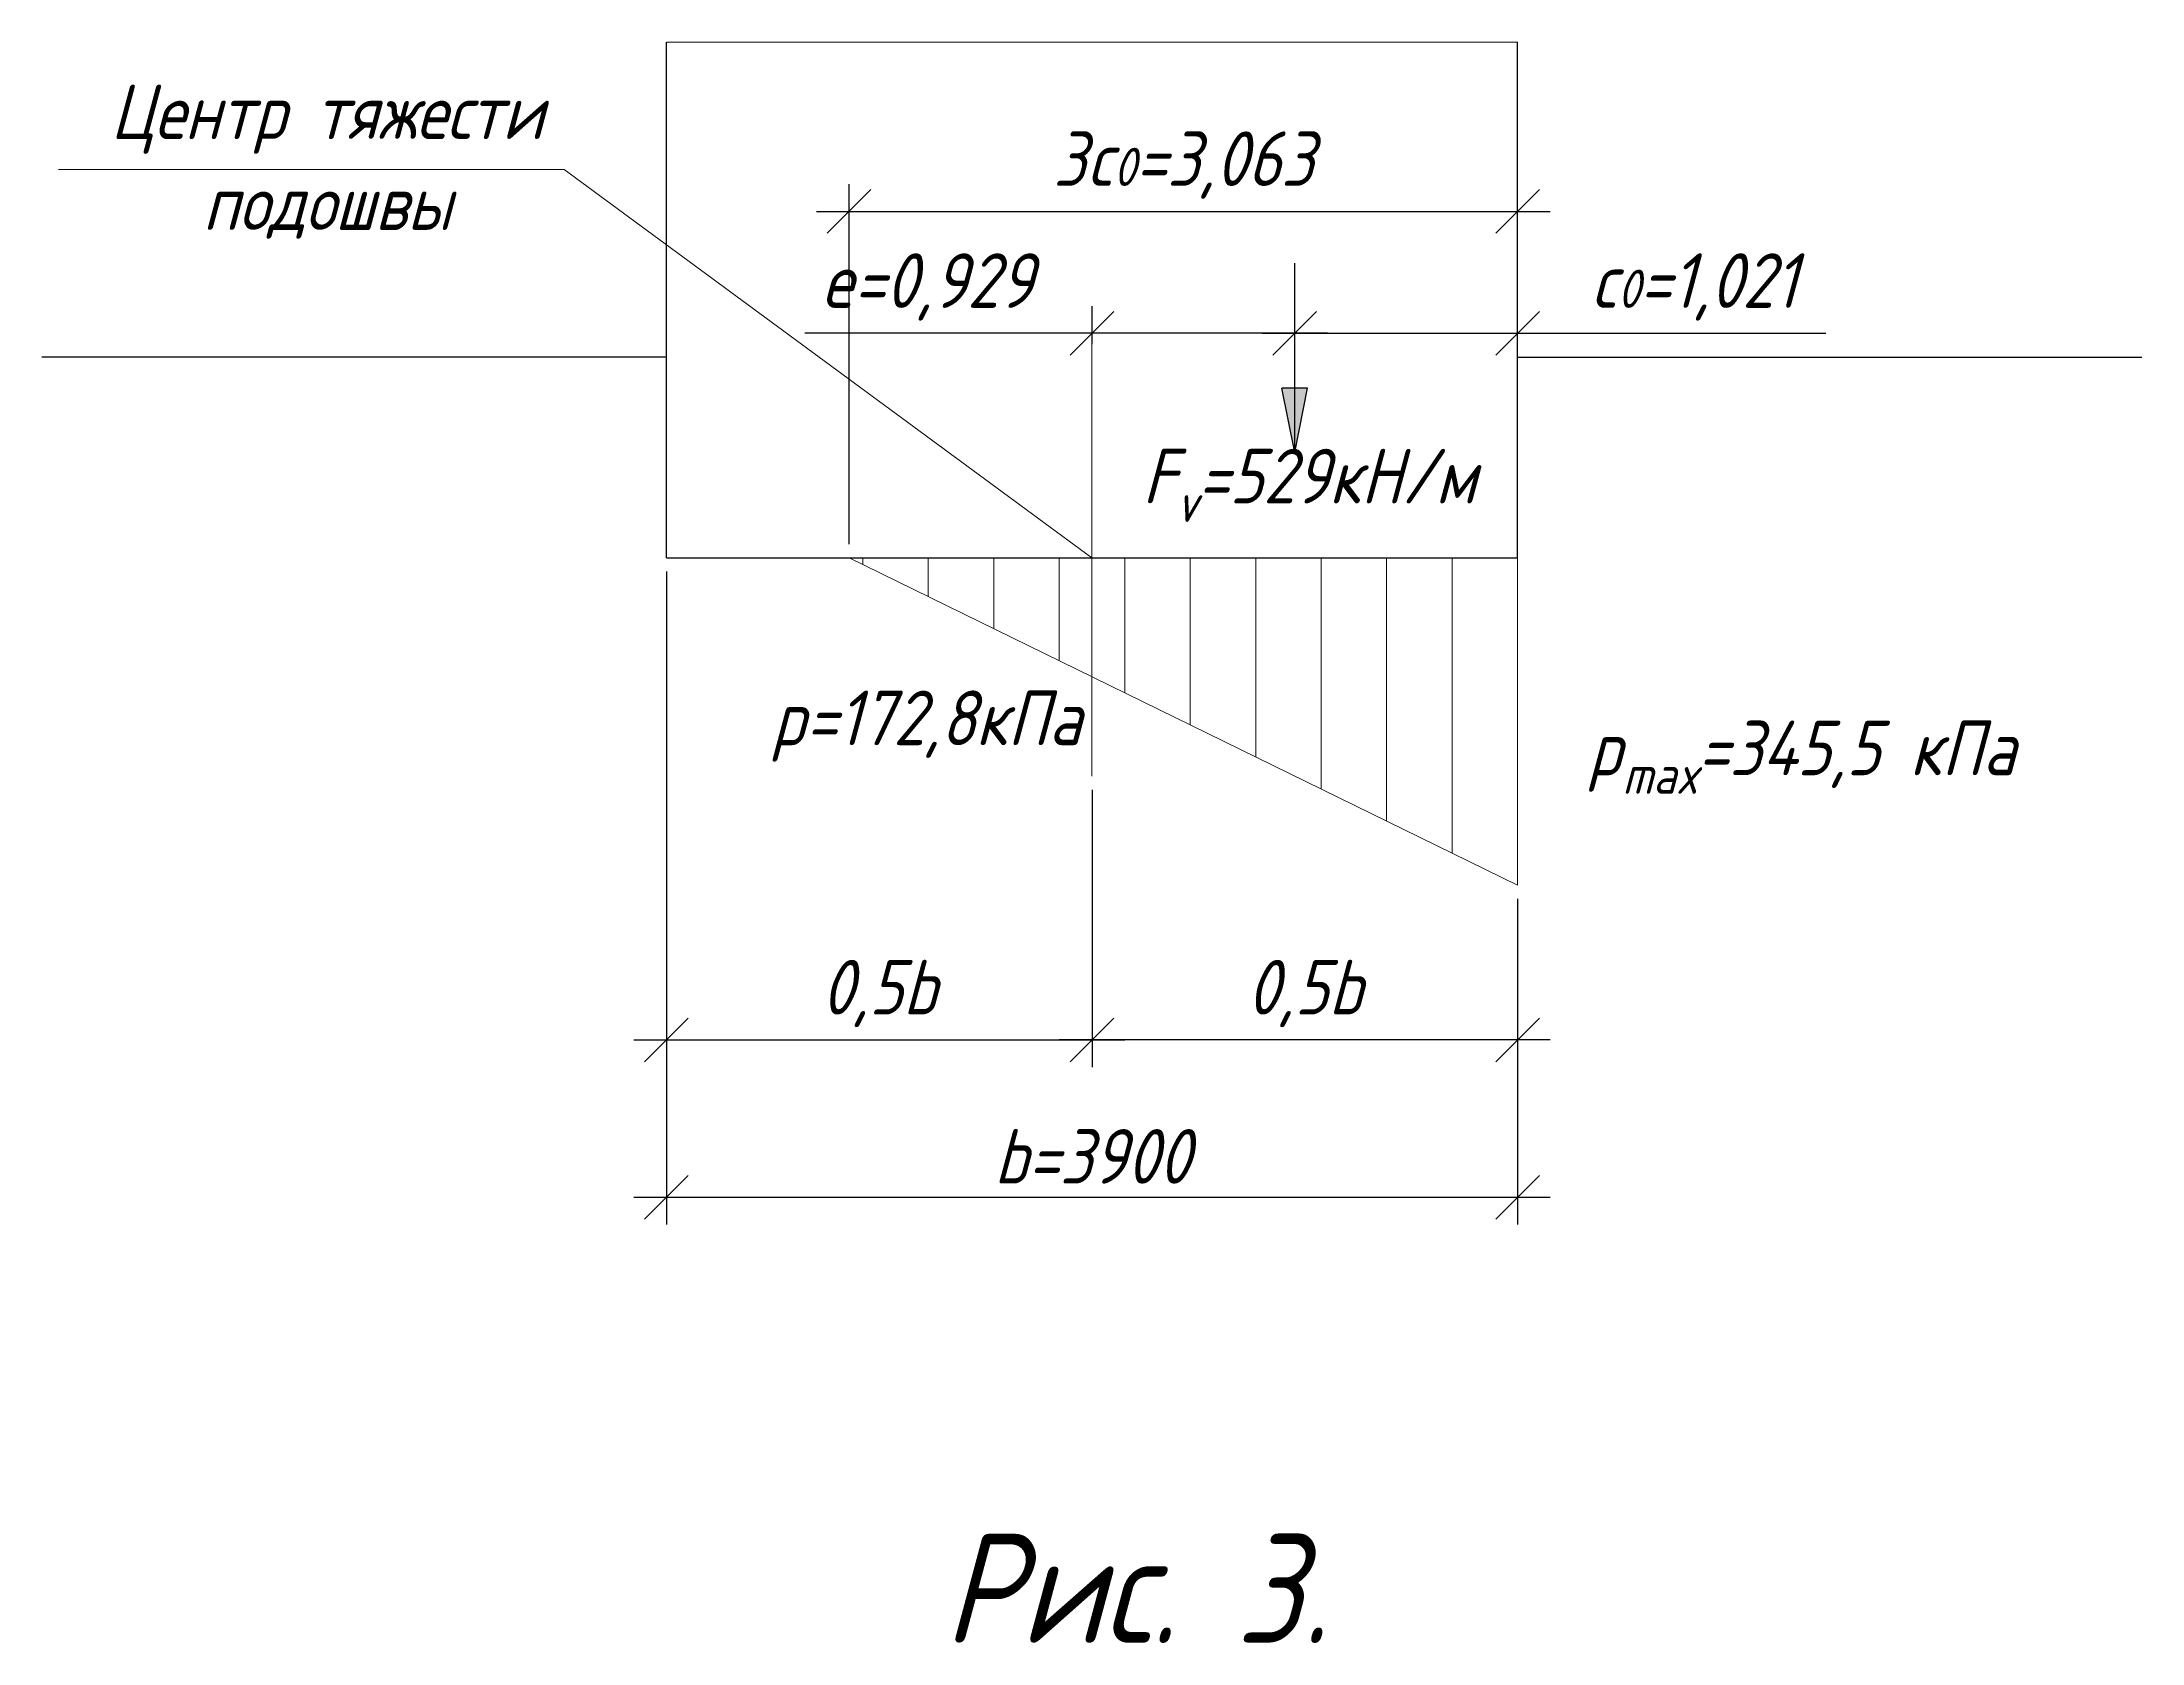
# Model space of a CAD drawing. Header units: millimetres. Extents: x -1004 to 900128, y -352756 to 107728.
# Drawn here: x 220572 to 230195, y -79081 to -71747 of the extents above; entities that cross this region are included whole.
import ezdxf

# ---------------------------------------------------------------- set-up
doc = ezdxf.new("R2010")
doc.units = ezdxf.units.MM
doc.linetypes.add('ACAD_ISO04W100', pattern=[30, 24, -3, 0, -3])
for name, color, linetype, lineweight in [('axles', 152, 'ACAD_ISO04W100', 20), ('basic', 95, 'Continuous', 30), ('size', 45, 'Continuous', 20), ('text', 13, 'Continuous', 20), ('thin', 153, 'Continuous', 18)]:
    doc.layers.add(name, color=color, linetype=linetype, lineweight=lineweight)
doc.styles.add('Structures', font='isocpeur.ttf', dxfattribs={"width": 0.85, "oblique": 15})
doc.styles.add('structures 5', font='isocpeur.ttf', dxfattribs={"width": 0.85, "oblique": 15, "height": 5})
doc.dimstyles.new('structures 3.5', dxfattribs={"dimtxt": 3.5, "dimasz": 2, "dimexe": 1.25, "dimexo": 0.625, "dimtad": 1, "dimtxsty": 'Structures', "dimblk": 'OBLIQUE', "dimcen": 2.5, "dimdle": 1.5, "dimadec": 0, "dimazin": 0, "dimtfac": 1, "dimtmove": 0, "dimatfit": 3, "dimfxl": 1, "dimarcsym": 0})

# ---------------------------------------------------------------- blocks, each defined once
blk = doc.blocks.new('_Oblique')
at = {"color": 0, "linetype": 'ByBlock', "lineweight": -2}
blk.add_line((-0.5, -0.5), (0.5, 0.5), dxfattribs=at)
blk = doc.blocks.new('*D211')
at = {"layer": 'Defpoints', "color": 0, "transparency": 16777216}
for p in [(223433.7, -74109.8), (225383.7, -75109.8), (225383.7, -76318.5)]:
    blk.add_point(p, dxfattribs=at)
at = {"layer": 'size', "color": 0, "lineweight": -2, "transparency": 16777216}
for p, q in [((223433.7, -74172.3), (223433.7, -76443.5)), ((225383.7, -75172.3), (225383.7, -76443.5)), ((223283.7, -76318.5), (225533.7, -76318.5))]:
    blk.add_line(p, q, dxfattribs=at)
at = {"layer": 'size', "color": 0, "lineweight": -2, "transparency": 16777216, "xscale": 200, "yscale": 200, "zscale": 200, "rotation": 180}
blk.add_blockref('_Oblique', (223433.7, -76318.5), dxfattribs=at)
at = {"layer": 'size', "color": 0, "lineweight": -2, "transparency": 16777216, "xscale": 200, "yscale": 200, "zscale": 200}
blk.add_blockref('_Oblique', (225383.7, -76318.5), dxfattribs=at)
at = {"layer": 'size', "color": 0, "transparency": 16777216, "insert": (224408.7, -76106), "char_height": 250, "attachment_point": 5, "style": 'Structures'}
blk.add_mtext('0,5b', dxfattribs=at)
blk = doc.blocks.new('*D212')
at = {"layer": 'Defpoints', "color": 0, "transparency": 16777216}
for p in [(225383.7, -75109.8), (227333.7, -75609.8), (225383.7, -76318.5)]:
    blk.add_point(p, dxfattribs=at)
at = {"layer": 'size', "color": 0, "lineweight": -2, "transparency": 16777216}
for p, q in [((225383.7, -75172.3), (225383.7, -76443.5)), ((227333.7, -75672.3), (227333.7, -76443.5)), ((227483.7, -76318.5), (225233.7, -76318.5))]:
    blk.add_line(p, q, dxfattribs=at)
at = {"layer": 'size', "color": 0, "lineweight": -2, "transparency": 16777216, "xscale": 200, "yscale": 200, "zscale": 200, "rotation": 180}
blk.add_blockref('_Oblique', (225383.7, -76318.5), dxfattribs=at)
at = {"layer": 'size', "color": 0, "lineweight": -2, "transparency": 16777216, "xscale": 200, "yscale": 200, "zscale": 200}
blk.add_blockref('_Oblique', (227333.7, -76318.5), dxfattribs=at)
at = {"layer": 'size', "color": 0, "transparency": 16777216, "insert": (226358.7, -76106), "char_height": 250, "attachment_point": 5, "style": 'Structures'}
blk.add_mtext('0,5b', dxfattribs=at)
blk = doc.blocks.new('*D213')
at = {"layer": 'Defpoints', "color": 0, "transparency": 16777216}
for p in [(223433.7, -74109.8), (227333.7, -75609.8), (227333.7, -77039.2)]:
    blk.add_point(p, dxfattribs=at)
at = {"layer": 'size', "color": 0, "lineweight": -2, "transparency": 16777216}
for p, q in [((223433.7, -74172.3), (223433.7, -77164.2)), ((227333.7, -75672.3), (227333.7, -77164.2)), ((223283.7, -77039.2), (227483.7, -77039.2))]:
    blk.add_line(p, q, dxfattribs=at)
at = {"layer": 'size', "color": 0, "lineweight": -2, "transparency": 16777216, "xscale": 200, "yscale": 200, "zscale": 200, "rotation": 180}
blk.add_blockref('_Oblique', (223433.7, -77039.2), dxfattribs=at)
at = {"layer": 'size', "color": 0, "lineweight": -2, "transparency": 16777216, "xscale": 200, "yscale": 200, "zscale": 200}
blk.add_blockref('_Oblique', (227333.7, -77039.2), dxfattribs=at)
at = {"layer": 'size', "color": 0, "transparency": 16777216, "insert": (225383.7, -76851.7), "char_height": 250, "attachment_point": 5, "style": 'Structures'}
blk.add_mtext('b=3900', dxfattribs=at)
blk = doc.blocks.new('*D214')
at = {"layer": 'Defpoints', "color": 0, "transparency": 16777216}
for p in [(227333.7, -72523.3), (227333.7, -73190.6), (224270.7, -74109.8)]:
    blk.add_point(p, dxfattribs=at)
at = {"layer": 'size', "color": 0, "lineweight": -2, "transparency": 16777216}
for p, q in [((224270.7, -74047.3), (224270.7, -72398.3)), ((227333.7, -73128.1), (227333.7, -72398.3)), ((224120.7, -72523.3), (227483.7, -72523.3))]:
    blk.add_line(p, q, dxfattribs=at)
at = {"layer": 'size', "color": 0, "lineweight": -2, "transparency": 16777216, "xscale": 200, "yscale": 200, "zscale": 200, "rotation": 180}
blk.add_blockref('_Oblique', (224270.7, -72523.3), dxfattribs=at)
at = {"layer": 'size', "color": 0, "lineweight": -2, "transparency": 16777216, "xscale": 200, "yscale": 200, "zscale": 200}
blk.add_blockref('_Oblique', (227333.7, -72523.3), dxfattribs=at)
at = {"layer": 'size', "color": 0, "transparency": 16777216, "insert": (225802.2, -72310.8), "char_height": 350, "attachment_point": 5, "style": 'Structures'}
blk.add_mtext('{\\H0.71429x;3c\\H0.7x;\\S^ 0;\\H1.42857x;=3,063}', dxfattribs=at)
blk = doc.blocks.new('*D215')
at = {"layer": 'Defpoints', "color": 0, "transparency": 16777216}
for p in [(225383.7, -73081.7), (225383.7, -73193.8), (226312.7, -73193.8)]:
    blk.add_point(p, dxfattribs=at)
at = {"layer": 'size', "color": 0, "lineweight": -2, "transparency": 16777216}
for p, q in [((225383.7, -73131.3), (225383.7, -72956.7)), ((226312.7, -73131.3), (226312.7, -72956.7)), ((225383.7, -73081.7), (224067.3, -73081.7)), ((226462.7, -73081.7), (225383.7, -73081.7))]:
    blk.add_line(p, q, dxfattribs=at)
at = {"layer": 'size', "color": 0, "lineweight": -2, "transparency": 16777216, "xscale": 200, "yscale": 200, "zscale": 200, "rotation": 180}
blk.add_blockref('_Oblique', (225383.7, -73081.7), dxfattribs=at)
at = {"layer": 'size', "color": 0, "lineweight": -2, "transparency": 16777216, "xscale": 200, "yscale": 200, "zscale": 200}
blk.add_blockref('_Oblique', (226312.7, -73081.7), dxfattribs=at)
at = {"layer": 'size', "color": 0, "transparency": 16777216, "insert": (224625.5, -72869.2), "char_height": 350, "attachment_point": 5, "style": 'Structures'}
blk.add_mtext('{\\H0.71429x;e=0,929}', dxfattribs=at)
blk = doc.blocks.new('*D216')
at = {"layer": 'Defpoints', "color": 0, "transparency": 16777216}
for p in [(227333.7, -73081.7), (226312.7, -73193.8), (227333.7, -73193.8)]:
    blk.add_point(p, dxfattribs=at)
at = {"layer": 'size', "color": 0, "lineweight": -2, "transparency": 16777216}
for p, q in [((226312.7, -73131.3), (226312.7, -72956.7)), ((227333.7, -73131.3), (227333.7, -72956.7)), ((226162.7, -73081.7), (227333.7, -73081.7)), ((227333.7, -73081.7), (228745.5, -73081.7))]:
    blk.add_line(p, q, dxfattribs=at)
at = {"layer": 'size', "color": 0, "lineweight": -2, "transparency": 16777216, "xscale": 200, "yscale": 200, "zscale": 200, "rotation": 180}
blk.add_blockref('_Oblique', (226312.7, -73081.7), dxfattribs=at)
at = {"layer": 'size', "color": 0, "lineweight": -2, "transparency": 16777216, "xscale": 200, "yscale": 200, "zscale": 200}
blk.add_blockref('_Oblique', (227333.7, -73081.7), dxfattribs=at)
at = {"layer": 'size', "color": 0, "transparency": 16777216, "insert": (228139.6, -72869.2), "char_height": 350, "attachment_point": 5, "style": 'Structures'}
blk.add_mtext('{\\H0.71429x;c\\H0.7x;\\S^ 0;\\H1.42857x;=1,021}', dxfattribs=at)

msp = doc.modelspace()

# ---------------------------------------------------------------- hatches: boundary and pattern name
at = {"layer": 'basic'}
h = msp.add_hatch(color=256, dxfattribs=at)
h.dxf.hatch_style = 1
h.paths.add_polyline_path([(226371.391, -73332.385), (226312.659, -73332.385), (226312.659, -73627.041)])
h.paths.add_polyline_path([(226312.659, -73332.385), (226253.927, -73332.385), (226312.659, -73627.041)])

# ---------------------------------------------------------------- linework, layer by layer
at = {"layer": 'axles', "ltscale": 0.1}
msp.add_line((225383.659, -75109.806), (225383.659, -73081.689), dxfattribs=at)
at = {"layer": 'basic'}
for p, q in [((223433.659, -74109.806), (223433.659, -71747.228)), ((227333.659, -74109.806), (227333.659, -71747.228)), ((226312.659, -73627.041), (226312.659, -72760.508)), ((223433.659, -73190.584), (220572.376, -73190.584)), ((227333.659, -73190.584), (230194.942, -73190.584)), ((226371.391, -73332.385), (226253.927, -73332.385)), ((226312.659, -73627.041), (226253.927, -73332.385)), ((226312.659, -73627.041), (226371.391, -73332.385)), ((223433.659, -74109.806), (227333.659, -74109.806))]:
    msp.add_line(p, q, dxfattribs=at)
for points in [[(223433.659, -73190.584), (220572.376, -73190.584)], [(227333.659, -73190.584), (230194.942, -73190.584)]]:
    msp.add_lwpolyline(points, dxfattribs=at)
at = {"layer": 'thin'}
for p, q in [((220648.209, -72330.551), (222964.843, -72330.551)), ((222964.843, -72330.551), (225383.659, -74109.806)), ((227333.659, -75609.806), (224270.659, -74109.806)), ((224333.659, -74109.806), (224333.659, -74140.658)), ((224633.659, -74109.806), (224633.659, -74287.573)), ((224933.659, -74109.806), (224933.659, -74434.488)), ((225233.659, -74109.806), (225233.659, -74581.403)), ((225533.659, -74109.806), (225533.659, -74728.318)), ((225833.659, -74109.806), (225833.659, -74875.232)), ((226133.659, -74109.806), (226133.659, -75022.147)), ((226433.659, -74109.806), (226433.659, -75169.062)), ((226733.659, -74109.806), (226733.659, -75315.977)), ((227033.659, -74109.806), (227033.659, -75462.892)), ((227333.659, -74109.806), (227333.659, -75609.806))]:
    msp.add_line(p, q, dxfattribs=at)
msp.add_lwpolyline([(223433.659, -71747.228), (227333.659, -71747.228)], dxfattribs=at)

# ---------------------------------------------------------------- texts
at = {"layer": 'text', "attachment_point": 5, "style": 'structures 5'}
for s, insert, char_height, width in [('\\A1;Центр тяжести подошвы', (221878.997, -72294.871), 250, 2558.84936), ('\\A1;F{\\H0.7x;\\S^ v;}=529кН/м', (226379.336, -73778.056), 250, 1992.91099), ('\\A1;p=172,8кПа', (224624.45, -74881.061), 250, 1273.24932), ('\\A1;p{\\H0.7x;\\S^ max;}=345,5 кПа', (228635.128, -75023.458), 250, 2613.04089), ('Рис. 3.', (225585.235, -78830.934), 500, 2515.89751)]:
    msp.add_mtext(s, dxfattribs=dict(at, insert=insert, char_height=char_height, width=width))

# ---------------------------------------------------------------- dimensions: what is measured, and where the dimension line sits
at = {"layer": 'size'}
for base, p1, p2, text, picture, middle in [((227333.659, -72523.257), (224270.659, -74109.806), (227333.659, -73190.584), '{\\H0.71429x;3c\\H0.7x;\\S^ 0;\\H1.42857x;=3,063}', '*D214', (225802.159, -72310.756)), ((225383.659, -73081.689), (226312.659, -73193.775), (225383.659, -73193.775), '{\\H0.71429x;e=0,<>}', '*D215', (224625.475, -72869.188)), ((227333.659, -73081.689), (226312.659, -73193.775), (227333.659, -73193.775), '{\\H0.71429x;c\\H0.7x;\\S^ 0;\\H1.42857x;=1,021}', '*D216', (228139.578, -72869.188))]:
    dim = msp.add_linear_dim(base=base, p1=p1, p2=p2, text=text, dimstyle='structures 3.5', dxfattribs=at)
    dim.commit()
    dim.dimension.update_dxf_attribs({"geometry": picture, "text_midpoint": middle})
for base, p2, text, picture, middle in [((225383.659, -76318.518), (225383.659, -75109.806), '0,5b', '*D211', (224408.659, -76106.018)), ((227333.659, -77039.186), (227333.659, -75609.806), 'b=3900', '*D213', (225383.659, -76851.686))]:
    dim = msp.add_linear_dim(base=base, p1=(223433.659, -74109.806), p2=p2, text=text, dimstyle='structures 3.5', override={"dimtxt": 2.5}, dxfattribs=at)
    dim.commit()
    dim.dimension.update_dxf_attribs({"geometry": picture, "text_midpoint": middle})
dim = msp.add_linear_dim(base=(225383.659, -76318.518), p1=(227333.659, -75609.806), p2=(225383.659, -75109.806), angle=180, text='0,5b', dimstyle='structures 3.5', override={"dimtxt": 2.5}, dxfattribs=at)
dim.commit()
dim.dimension.update_dxf_attribs({"geometry": '*D212', "text_midpoint": (226358.659, -76106.018)})

doc.saveas('drawing.dxf')
